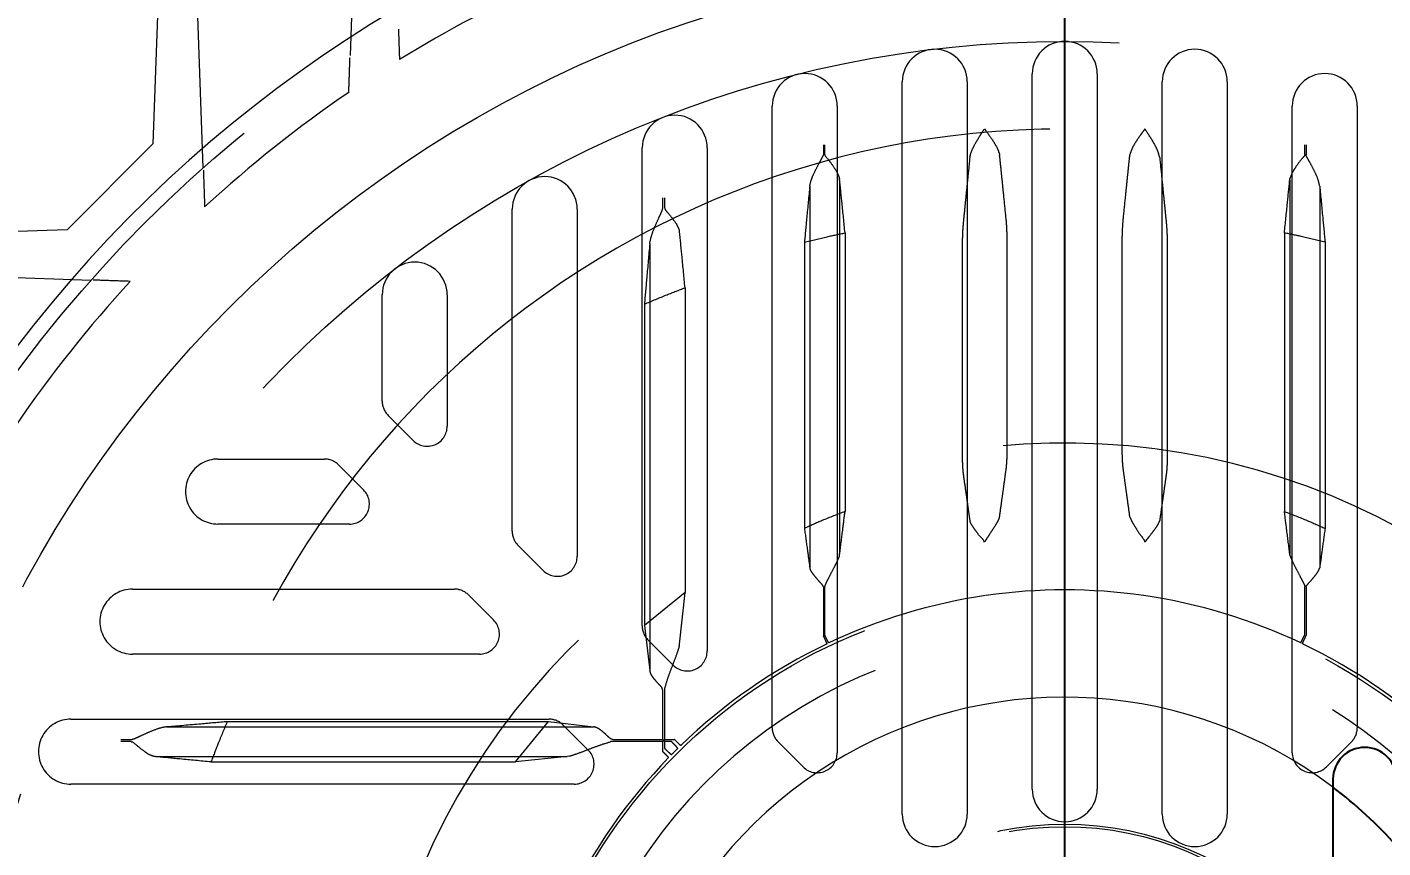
# Model space of a CAD drawing. Header units: millimetres. Extents: x 1293 to 41893, y 1011 to 26911.
# Drawn here: x 16676 to 16766.4, y 6790.5 to 6845.2 of the extents above; entities that cross this region are included whole.
import ezdxf

# ---------------------------------------------------------------- set-up
doc = ezdxf.new("R2010")
doc.units = ezdxf.units.MM
doc.header["$LTSCALE"] = 50
doc.linetypes.add('HIDDEN', pattern=[1.905, 1.27, -0.635])
doc.layers.add('CAPA_1', color=7, linetype='Continuous')
doc.styles.add('SLDTEXTSTYLE0', font='TXT', dxfattribs={"width": 0.75})
doc.dimstyles.new('SLDDIMSTYLE0', dxfattribs={"dimtxt": 100, "dimasz": 100, "dimexe": 0, "dimexo": 0.0625, "dimgap": 25, "dimtad": 2, "dimdec": 0, "dimlfac": 1.5, "dimrnd": 1e-09, "dimzin": 12, "dimdsep": 46, "dimtxsty": 'SLDTEXTSTYLE0', "dimsah": 1, "dimcen": 0.09, "dimadec": 0, "dimazin": 3, "dimtfac": 1, "dimtdec": 0, "dimtofl": 0, "dimtmove": 0, "dimatfit": 3, "dimfxl": 1, "dimfrac": 2, "dimtolj": 1, "dimtzin": 12, "dimarcsym": 0})

# ---------------------------------------------------------------- blocks, each defined once
blk = doc.blocks.new('_D_5')
at = {"layer": 'CAPA_1', "transparency": 16777216}
for p, q in [((11574.397, 7831.177), (17588.061, 7831.177)), ((17538.061, 7831.177), (17538.061, 4708.493)), ((16485.165, 4708.493), (17588.061, 4708.493))]:
    blk.add_line(p, q, dxfattribs=at)
for points in [[(17538.061, 7831.177), (17522.676, 7731.177), (17553.445, 7731.177)], [(17538.061, 4708.493), (17553.445, 4808.493), (17522.676, 4808.493)]]:
    blk.add_solid(points, dxfattribs=at)
at = {"layer": 'CAPA_1', "transparency": 16777216, "insert": (17409.154, 6122.057), "char_height": 100, "attachment_point": 1, "rotation": 90, "style": 'SLDTEXTSTYLE0'}
blk.add_mtext('4684', dxfattribs=at)
blk = doc.blocks.new('_D_14')
at = {"layer": 'CAPA_1', "transparency": 16777216}
for p, q in [((14179.915, 6343.653), (14179.915, 7568.725)), ((16745.162, 6492.001), (16745.162, 7568.725)), ((14179.915, 7518.725), (16745.162, 7518.725))]:
    blk.add_line(p, q, dxfattribs=at)
for points in [[(14179.915, 7518.725), (14279.915, 7503.341), (14279.915, 7534.11)], [(16745.162, 7518.725), (16645.162, 7534.11), (16645.162, 7503.341)]]:
    blk.add_solid(points, dxfattribs=at)
at = {"layer": 'CAPA_1', "transparency": 16777216, "insert": (15314.761, 7647.632), "char_height": 100, "attachment_point": 1, "style": 'SLDTEXTSTYLE0'}
blk.add_mtext('3848', dxfattribs=at)
blk = doc.blocks.new('_D_15')
at = {"layer": 'CAPA_1', "transparency": 16777216}
for p, q in [((6530.125, 8742.377), (6530.125, 9415.646)), ((16745.162, 6492.001), (16745.162, 9415.646)), ((6530.125, 9365.646), (16745.162, 9365.646))]:
    blk.add_line(p, q, dxfattribs=at)
for points in [[(6530.125, 9365.646), (6630.125, 9350.262), (6630.125, 9381.031)], [(16745.162, 9365.646), (16645.162, 9381.031), (16645.162, 9350.262)]]:
    blk.add_solid(points, dxfattribs=at)
at = {"layer": 'CAPA_1', "transparency": 16777216, "insert": (11452.921, 9494.553), "char_height": 100, "attachment_point": 1, "style": 'SLDTEXTSTYLE0'}
blk.add_mtext('15323', dxfattribs=at)

msp = doc.modelspace()

# ---------------------------------------------------------------- linework, layer by layer
at = {"color": 1, "linetype": 'HIDDEN', "lineweight": 18}
for p, q in [((16697.8968825, 6854.0778469), (16697.5204774, 6843.299015)), ((16684.7635492, 6848.3832659), (16684.3799613, 6837.3987457)), ((16687.7326638, 6835.8090425), (16687.2935623, 6848.3832659)), ((16700.8083589, 6843.1541669), (16700.8129163, 6843.023662)), ((16742.9952224, 6794.4014528), (16742.9952224, 6842.0681195)), ((16747.3285557, 6842.0681195), (16747.3285557, 6794.4014528)), ((16697.4343895, 6840.8337789), (16697.439307, 6840.9745966)), ((16734.3285557, 6792.7449619), (16734.3285557, 6841.5384356)), ((16738.6618891, 6841.5384356), (16738.6618891, 6792.7449619)), ((16751.6618891, 6792.7449619), (16751.6618891, 6841.5384356)), ((16755.9952224, 6841.5384356), (16755.9952224, 6792.7449619)), ((16725.6618891, 6798.4962099), (16725.6618891, 6839.9249995)), ((16729.9952224, 6839.9249995), (16729.9952224, 6796.8295432)), ((16760.3285557, 6796.8295432), (16760.3285557, 6839.9249995)), ((16764.6618891, 6839.9249995), (16764.6618891, 6798.4962099)), ((16684.3799613, 6837.3987457), (16678.6645962, 6831.6833806)), ((16729.074462, 6837.3345182), (16729.074462, 6836.6676324)), ((16729.1618888, 6836.6889569), (16729.1618888, 6837.3352126)), ((16761.1618893, 6836.6889569), (16761.1618893, 6837.3352126)), ((16761.2493162, 6837.3345182), (16761.2493162, 6836.6676324)), ((16716.9952224, 6805.2772585), (16716.9952224, 6837.148675)), ((16721.3285557, 6837.148675), (16721.3285557, 6803.6105918)), ((16728.1656527, 6834.5944515), (16728.1656944, 6834.5948846)), ((16728.1656944, 6834.5948846), (16728.1656944, 6809.1697173)), ((16730.1580838, 6835.0165156), (16730.1580838, 6810.0519836)), ((16760.1656944, 6835.0165156), (16760.1656944, 6810.0519836)), ((16762.1580838, 6834.5948846), (16762.1580838, 6809.1697173)), ((16762.1581255, 6834.5944515), (16762.1580838, 6834.5948846)), ((16718.3497594, 6833.8149099), (16718.3497594, 6833.0714247)), ((16718.4952225, 6833.1339571), (16718.4952225, 6833.8167398)), ((16687.8186414, 6833.3469672), (16687.8238616, 6833.1974804)), ((16708.3285557, 6811.5869025), (16708.3285557, 6833.0538194)), ((16712.6618891, 6833.0538194), (16712.6618891, 6809.9202359)), ((16678.6645962, 6831.6833806), (16667.680076, 6831.2997927)), ((16730.5156636, 6831.4716942), (16730.5156636, 6812.9083586)), ((16759.8081146, 6831.4716942), (16759.8081146, 6812.9083586)), ((16717.4990277, 6830.7680872), (16717.4990277, 6802.3100789)), ((16727.8081146, 6830.8599438), (16727.8081146, 6811.7825836)), ((16738.3239554, 6830.4134155), (16738.3239554, 6816.8743816)), ((16741.3292405, 6817.2218406), (16741.3292405, 6830.6822343)), ((16748.9945377, 6817.2218406), (16748.9945377, 6830.6822343)), ((16751.9998227, 6830.4134155), (16751.9998227, 6816.8743816)), ((16762.5156636, 6830.8599438), (16762.5156636, 6811.7825836)), ((16667.680076, 6828.7697796), (16680.2542994, 6828.3306781)), ((16682.8658615, 6828.2394803), (16682.7163747, 6828.2447005)), ((16719.8489969, 6827.8149802), (16719.8489969, 6807.5087899)), ((16699.6618891, 6820.2535692), (16699.6618891, 6827.3542354)), ((16703.9952224, 6827.3542354), (16703.9952224, 6818.5869025)), ((16717.1414479, 6826.7249447), (16717.1414479, 6805.3191338)), ((16701.71908, 6817.6440935), (16700.0524134, 6819.3107602)), ((16688.7091064, 6816.4014528), (16695.8097727, 6816.4014528)), ((16696.7525817, 6816.0109285), (16698.4192484, 6814.3442619)), ((16697.4764393, 6812.0681195), (16688.7091064, 6812.0681195)), ((16710.3857467, 6808.9774268), (16708.71908, 6810.6440935)), ((16683.0095225, 6807.7347861), (16704.4764393, 6807.7347861)), ((16719.8489969, 6807.5087899), (16717.1414479, 6805.3191338)), ((16719.4914171, 6804.0728495), (16719.8489969, 6807.5087899)), ((16729.074462, 6807.8800609), (16729.074462, 6804.6369125)), ((16729.1618888, 6804.6922083), (16729.1618888, 6807.9179731)), ((16761.1618893, 6804.6922083), (16761.1618893, 6807.9179731)), ((16761.2493162, 6807.8800609), (16761.2493162, 6804.6369125)), ((16705.4192484, 6807.3442619), (16707.0859151, 6805.6775952)), ((16717.1414479, 6805.3191338), (16717.4990277, 6802.3100789)), ((16719.0524134, 6802.6677828), (16717.3857467, 6804.3344494)), ((16706.143106, 6803.4014528), (16683.0095225, 6803.4014528)), ((16718.4952225, 6797.7135824), (16718.4952225, 6801.1522654)), ((16718.3497594, 6801.0234129), (16718.3497594, 6797.7135824)), ((16678.9146669, 6799.0681195), (16710.7860834, 6799.0681195)), ((16685.2952547, 6798.5643142), (16713.753263, 6798.5643142)), ((16689.3383972, 6798.921894), (16710.7442081, 6798.921894)), ((16708.554552, 6796.214345), (16710.7442081, 6798.921894)), ((16710.7442081, 6798.921894), (16713.753263, 6798.5643142)), ((16711.7288924, 6798.6775952), (16713.3955591, 6797.0109285)), ((16682.9293848, 6797.5681194), (16682.2466021, 6797.5681194)), ((16682.248432, 6797.7135824), (16682.9919172, 6797.7135824)), ((16718.3497594, 6797.5681194), (16714.9110765, 6797.5681194)), ((16715.039929, 6797.7135824), (16718.3497594, 6797.7135824)), ((16718.3497594, 6797.5681194), (16718.3497594, 6796.939814)), ((16718.4952225, 6797.7135824), (16719.1235279, 6797.7135824)), ((16718.4952225, 6797.1380551), (16718.4952225, 6797.5681194)), ((16718.9252868, 6797.5681194), (16718.4952225, 6797.5681194)), ((16727.71908, 6795.8867342), (16726.0524134, 6797.5534009)), ((16764.2713648, 6797.5534009), (16762.6046981, 6795.8867342)), ((16684.5502554, 6796.5719248), (16711.9904924, 6796.5719248)), ((16688.2483617, 6796.214345), (16708.554552, 6796.214345)), ((16711.9904924, 6796.5719248), (16708.554552, 6796.214345)), ((16712.146968, 6796.6012288), (16711.9904924, 6796.5719248)), ((16712.4527501, 6794.7347861), (16678.9146669, 6794.7347861))]:
    msp.add_line(p, q, dxfattribs=at)
at = {"color": 7, "linetype": 'Continuous', "lineweight": 25}
msp.add_line((16763.0452224, 6795.0681195), (16763.0452224, 6655.0681195), dxfattribs=at)
at = {"color": 1, "linetype": 'HIDDEN', "lineweight": 18}
for radius in [86.6666667, 78.6905989, 73.3333333, 36.576, 21.1666667, 21]:
    msp.add_circle((16745.1618891, 6770.9014528), radius, dxfattribs=at)
for centre, radius, start, end in [((16712.7726407, 6803.2907012), 63.3333333, 117.561700584, 152.438299416), ((16745.1618891, 6770.9014528), 87.6666667, 284.612553005, 246.148151583), ((16745.1618891, 6770.9014528), 84.6666667, 114.031299216, 121.587949982), ((16736.4952224, 6841.5384356), 2.1666667, 0, 180), ((16745.1618891, 6842.0681195), 2.1666667, 0, 180), ((16753.8285557, 6841.5384356), 2.1666667, 0, 180), ((16727.8285557, 6839.9249995), 2.1666667, 0, 180), ((16762.4952224, 6839.9249995), 2.1666667, 0, 180), ((16745.1618891, 6770.9014528), 84.6666667, 124.312802637, 132.626846197), ((16719.1618891, 6837.148675), 2.1666667, 360, 180), ((16745.1618891, 6778.4014528), 60, 0, 180), ((16710.4952224, 6833.0538194), 2.1666667, 360, 180), ((16701.8285557, 6827.3542354), 2.1666667, 360, 180), ((16745.1618891, 6770.9014528), 84.6666667, 137.373153803, 145.683362561), ((16700.9952224, 6820.2535692), 1.3333333, 180, 225), ((16702.6618891, 6818.5869025), 1.3333333, 225, 360), ((16745.1618891, 6770.9014528), 46.5666667, 16.923767291, 220.423345957), ((16688.7091064, 6814.2347861), 2.1666667, 90, 270.000001124), ((16695.8097727, 6815.0681195), 1.3333333, 45, 90), ((16697.4764393, 6813.4014528), 1.3333333, 270, 45), ((16709.6618891, 6811.5869025), 1.3333333, 180, 225), ((16711.3285557, 6809.9202359), 1.3333333, 225, 360), ((16683.0095225, 6805.5681195), 2.1666667, 90, 270.000001124), ((16704.4764393, 6806.4014528), 1.3333333, 45, 90), ((16745.1618891, 6770.9014528), 36.7787701, 81.802546788, 98.197453212), ((16745.1618891, 6770.9014528), 36.7787701, 98.255939441, 115.325180336), ((16745.1618891, 6770.9014528), 36.7787701, 64.674819664, 81.744060559), ((16706.143106, 6804.7347861), 1.3333333, 270, 45), ((16745.1618891, 6770.9014528), 33.8666667, 310.772044841, 180.762723665), ((16718.3285557, 6805.2772585), 1.3333333, 180, 225), ((16745.1618891, 6770.9014528), 36.7787701, 115.516600313, 134.114752448), ((16745.1618891, 6770.9014528), 36.7787701, 45.885247552, 64.483399687), ((16719.9952224, 6803.6105918), 1.3333333, 225, 0), ((16745.1618891, 6770.9014528), 29.6333333, 52.879949427, 252.758466507), ((16678.9146669, 6796.9014528), 2.1666667, 90, 270.000001124), ((16710.7860834, 6797.7347861), 1.3333333, 45, 90), ((16726.9952224, 6798.4962099), 1.3333333, 180, 225), ((16763.3285557, 6798.4962099), 1.3333333, 315, 360), ((16712.4527501, 6796.0681195), 1.3333333, 270, 45), ((16745.1618891, 6770.9014528), 36.7787701, 134.526533766, 135.473466234), ((16728.6618891, 6796.8295432), 1.3333333, 225, 0), ((16761.6618891, 6796.8295432), 1.3333333, 180, 315), ((16745.1618891, 6770.9014528), 36.7787701, 135.885247552, 154.483399687), ((16745.1618891, 6794.4014528), 2.1666667, 180, 360), ((16736.4952224, 6792.7449619), 2.1666667, 180, 0), ((16753.8285557, 6792.7449619), 2.1666667, 180, 0)]:
    msp.add_arc(centre, radius, start, end, dxfattribs=at)
at = {"color": 7, "linetype": 'Continuous', "lineweight": 25}
for centre, radius, start, end in [((16765.1618891, 6795.0681195), 2.1166667, 0, 180), ((16745.1618891, 6770.9014528), 29.6333333, 41.725313592, 52.879949427)]:
    msp.add_arc(centre, radius, start, end, dxfattribs=at)
at = {"color": 1, "linetype": 'HIDDEN', "lineweight": 18}
for points, knots in [([(16700.7420631, 6845.0526294), (16700.7537387, 6844.7182849), (16700.7757892, 6844.0868418), (16700.7979378, 6843.4525879), (16700.8083589, 6843.1541669)], [0, 0, 0, 0, 0.5294928084, 1, 1, 1, 1]), ([(16697.439307, 6840.9745966), (16697.4536011, 6841.3839276), (16697.4791264, 6842.114876), (16697.5044665, 6842.8405207), (16697.5156161, 6843.1598045)], [0, 0, 0, 0, 0.559999962, 1, 1, 1, 1]), ([(16738.8349054, 6836.5188241), (16738.8717379, 6836.6627155), (16738.945371, 6836.9503738), (16739.2036463, 6837.4352892), (16739.4451197, 6837.8365547), (16739.6177585, 6838.1024955), (16739.6930265, 6838.2166878), (16739.7190889, 6838.2560536), (16739.7401031, 6838.2878413), (16739.7629247, 6838.3219251), (16739.7843261, 6838.3570461), (16739.7965529, 6838.3773613), (16739.7983447, 6838.388365), (16739.7992549, 6838.393955)], [0, 0, 0, 0, 0.2491391029, 0.498062592, 0.7486092843, 0.8742724029, 0.9177998126, 0.9305008614, 0.9371562218, 0.9686015944, 0.9851177147, 0.9924395812, 1, 1, 1, 1]), ([(16739.8285557, 6838.3962767), (16739.8294183, 6838.3921133), (16739.8384009, 6838.3487575), (16739.8782464, 6838.3130208), (16740.0842253, 6838.0308124), (16740.3768649, 6837.6266556), (16740.7012669, 6837.0779094), (16740.7793788, 6836.8126826), (16740.8184828, 6836.6799064)], [0, 0, 0, 0, 0.0060463028, 0.0629626915, 0.0694281683, 0.5004496842, 0.7499182758, 1, 1, 1, 1]), ([(16750.4952224, 6838.3962767), (16750.4944928, 6838.3921769), (16750.4926929, 6838.3820636), (16750.4813562, 6838.3626512), (16750.4583682, 6838.32975), (16750.4352053, 6838.2984603), (16750.4138221, 6838.2696321), (16750.3871665, 6838.233713), (16750.310255, 6838.1297266), (16750.1335542, 6837.8873889), (16749.8854507, 6837.5207255), (16749.6221604, 6837.0778069), (16749.5442823, 6836.8126484), (16749.5052954, 6836.6799064)], [0, 0, 0, 0, 0.0058989916, 0.0145514555, 0.0314446956, 0.062936122, 0.069380852, 0.0820262163, 0.1259090653, 0.2511358662, 0.501365169, 0.75037658, 1, 1, 1, 1]), ([(16751.4888728, 6836.5188241), (16751.4519255, 6836.6627513), (16751.3780629, 6836.950481), (16751.0596858, 6837.5515877), (16750.7754796, 6837.9935482), (16750.574217, 6838.3028225), (16750.5350972, 6838.342544), (16750.5256673, 6838.3883925), (16750.5245232, 6838.393955)], [0, 0, 0, 0, 0.24951662096, 0.4988173014, 0.93042093577, 0.93709412297, 0.99236802611, 1, 1, 1, 1]), ([(16728.1656944, 6834.5948846), (16728.2004966, 6834.7535781), (16728.2700693, 6835.0708206), (16728.520355, 6835.6057036), (16728.7516981, 6836.0467888), (16728.9237049, 6836.3533393), (16729.0096777, 6836.5062318), (16729.0505273, 6836.5856628), (16729.0702846, 6836.6322093), (16729.0732118, 6836.6570329), (16729.0744617, 6836.6676324)], [0, 0, 0, 0, 0.2499084066, 0.4995891747, 0.7496357904, 0.8743985477, 0.9370536733, 0.9685261046, 0.9865608662, 1, 1, 1, 1]), ([(16729.1618891, 6836.6889569), (16729.1632492, 6836.6794492), (16729.1752178, 6836.5957825), (16729.4338453, 6836.3419951), (16729.7086579, 6835.9346471), (16730.0253443, 6835.4620179), (16730.1062433, 6835.214324), (16730.1467326, 6835.0903554)], [0, 0, 0, 0, 0.0142814236, 0.1256749336, 0.5002414112, 0.7498753121, 1, 1, 1, 1]), ([(16738.832361, 6836.4968316), (16738.7830183, 6836.0078434), (16738.7017479, 6835.2024512), (16738.5888681, 6834.0800998), (16738.493491, 6833.1301707), (16738.4300477, 6832.4966209), (16738.398326, 6832.179846)], [0, 0, 0, 0, 0.3399999991, 0.5599999995, 0.7799999998, 1, 1, 1, 1]), ([(16738.8349054, 6836.5188241), (16738.834387, 6836.5147193), (16738.8334614, 6836.5073893), (16738.8326973, 6836.5000576), (16738.832361, 6836.4968316)], [0, 0, 0, 0, 0.5600000019, 1, 1, 1, 1]), ([(16740.8247504, 6836.6336085), (16740.8237823, 6836.6422713), (16740.8220536, 6836.6577406), (16740.8195738, 6836.6731335), (16740.8184828, 6836.6799064)], [0, 0, 0, 0, 0.5600002233, 1, 1, 1, 1]), ([(16741.2550723, 6832.4280653), (16741.2064294, 6832.9047132), (16741.1263116, 6833.6897804), (16741.0144492, 6834.7832247), (16740.9196845, 6835.7084295), (16740.8563951, 6836.3252155), (16740.8247504, 6836.6336085)], [0, 0, 0, 0, 0.3399999998, 0.5599999999, 0.7799999999, 1, 1, 1, 1]), ([(16749.0687058, 6832.4280653), (16749.1173488, 6832.9047132), (16749.1974666, 6833.6897804), (16749.3093289, 6834.7832247), (16749.4040936, 6835.7084295), (16749.467383, 6836.3252155), (16749.4990277, 6836.6336085)], [0, 0, 0, 0, 0.3399999998, 0.5599999999, 0.7799999999, 1, 1, 1, 1]), ([(16749.4990277, 6836.6336085), (16749.4999958, 6836.6422713), (16749.5017246, 6836.6577406), (16749.5042043, 6836.6731335), (16749.5052954, 6836.6799064)], [0, 0, 0, 0, 0.56000022327, 1, 1, 1, 1]), ([(16751.4888728, 6836.5188241), (16751.4893911, 6836.5147193), (16751.4903167, 6836.5073893), (16751.4910809, 6836.5000576), (16751.4914171, 6836.4968316)], [0, 0, 0, 0, 0.5600000019, 1, 1, 1, 1]), ([(16751.4914171, 6836.4968316), (16751.5407599, 6836.0078434), (16751.6220303, 6835.2024512), (16751.7349101, 6834.0800998), (16751.8302871, 6833.1301707), (16751.8937305, 6832.4966209), (16751.9254522, 6832.179846)], [0, 0, 0, 0, 0.3399999991, 0.5599999995, 0.7799999998, 1, 1, 1, 1]), ([(16761.1618891, 6836.6889569), (16761.1605206, 6836.6794321), (16761.1485005, 6836.5957686), (16760.8899905, 6836.3419786), (16760.6151036, 6835.9346474), (16760.2984373, 6835.4620179), (16760.217536, 6835.214324), (16760.1770456, 6835.0903554)], [0, 0, 0, 0, 0.0143076141, 0.1256736504, 0.5002406777, 0.749874945, 1, 1, 1, 1]), ([(16762.1580838, 6834.5948846), (16762.1232816, 6834.7535781), (16762.053709, 6835.0708206), (16761.8034225, 6835.6057036), (16761.5720821, 6836.0467888), (16761.4000705, 6836.3533393), (16761.3141044, 6836.5062319), (16761.2732535, 6836.5856465), (16761.2535111, 6836.6321918), (16761.250573, 6836.6570153), (16761.2493164, 6836.6676324)], [0, 0, 0, 0, 0.2499085871, 0.4995895355, 0.7496363318, 0.8743991793, 0.9370543501, 0.9685268041, 0.9865387264, 1, 1, 1, 1]), ([(16687.7378034, 6835.6618658), (16687.7528222, 6835.2317838), (16687.7796414, 6834.4637802), (16687.8067247, 6833.6882157), (16687.8186414, 6833.3469672)], [0, 0, 0, 0, 0.55999992267, 1, 1, 1, 1]), ([(16728.1656527, 6834.5944515), (16728.0986894, 6833.8982618), (16727.979112, 6832.6550656), (16727.8603638, 6831.4084533), (16727.8081146, 6830.8599438)], [0, 0, 0, 0, 0.5599999442, 1, 1, 1, 1]), ([(16730.1580838, 6835.0165156), (16730.1564814, 6835.0303844), (16730.153617, 6835.0551771), (16730.1488381, 6835.0795962), (16730.1467326, 6835.0903554)], [0, 0, 0, 0, 0.5593928306, 1, 1, 1, 1]), ([(16730.5156636, 6831.4716942), (16730.449059, 6832.1335364), (16730.3301222, 6833.3153975), (16730.2106511, 6834.4967295), (16730.1580838, 6835.0165156)], [0, 0, 0, 0, 0.5599999994, 1, 1, 1, 1]), ([(16759.8081146, 6831.4716942), (16759.8747192, 6832.1335364), (16759.993656, 6833.3153975), (16760.1131271, 6834.4967295), (16760.1656944, 6835.0165156)], [0, 0, 0, 0, 0.5599999994, 1, 1, 1, 1]), ([(16760.1656944, 6835.0165156), (16760.1672991, 6835.0303994), (16760.1701645, 6835.0551919), (16760.174943, 6835.079611), (16760.1770456, 6835.0903554)], [0, 0, 0, 0, 0.5600019921, 1, 1, 1, 1]), ([(16762.1581255, 6834.5944515), (16762.2250888, 6833.8982618), (16762.3446661, 6832.6550656), (16762.4634143, 6831.4084533), (16762.5156636, 6830.8599438)], [0, 0, 0, 0, 0.5599999441, 1, 1, 1, 1]), ([(16717.4990277, 6830.7680872), (16717.5337684, 6830.9460906), (16717.6031698, 6831.301687), (16717.8410644, 6831.8923331), (16718.0458011, 6832.3489319), (16718.1776255, 6832.6307663), (16718.2233718, 6832.7281402), (16718.260178, 6832.807615), (16718.3139817, 6832.914968), (16718.3378559, 6833.0193702), (16718.3497595, 6833.0714247)], [0, 0, 0, 0, 0.2498295045, 0.4990829818, 0.7494538051, 0.8354564523, 0.860937621, 0.8747173418, 0.9375346595, 1, 1, 1, 1]), ([(16718.4952224, 6833.1339571), (16718.497838, 6833.11549), (16718.5093946, 6833.0338978), (16718.7356543, 6832.7764909), (16719.0328014, 6832.4126093), (16719.3477891, 6831.9675662), (16719.4325542, 6831.7309327), (16719.4749233, 6831.6126538)], [0, 0, 0, 0, 0.02848692242, 0.12586250864, 0.49970243225, 0.74993105869, 1, 1, 1, 1]), ([(16738.398326, 6832.179846), (16738.3874856, 6832.0583152), (16738.3657731, 6831.8148983), (16738.3417444, 6831.3578577), (16738.3268087, 6830.8802456), (16738.3248534, 6830.56034), (16738.3239554, 6830.4134155)], [0, 0, 0, 0, 0.2494820169, 0.4996934499, 0.7702218298, 1, 1, 1, 1]), ([(16741.3292405, 6830.6822343), (16741.3282369, 6830.8430129), (16741.3262584, 6831.1599756), (16741.3108591, 6831.6297902), (16741.2876631, 6832.0682393), (16741.265972, 6832.3077254), (16741.2550723, 6832.4280653)], [0, 0, 0, 0, 0.2534779653, 0.4997126012, 0.7486094948, 1, 1, 1, 1]), ([(16748.9945377, 6830.6822343), (16748.9955414, 6830.8430071), (16748.9975202, 6831.1599697), (16749.0129186, 6831.6297796), (16749.0361141, 6832.0682344), (16749.0578056, 6832.307721), (16749.0687058, 6832.4280653)], [0, 0, 0, 0, 0.2534690152, 0.4997125991, 0.7486008339, 1, 1, 1, 1]), ([(16751.9254522, 6832.179846), (16751.9362926, 6832.0583152), (16751.958005, 6831.8148983), (16751.9820335, 6831.3578607), (16751.9969697, 6830.880249), (16751.9989248, 6830.5603433), (16751.9998227, 6830.4134155)], [0, 0, 0, 0, 0.2494820137, 0.4996934434, 0.7702168116, 1, 1, 1, 1]), ([(16719.4914171, 6831.5130865), (16719.4892415, 6831.5319336), (16719.4853561, 6831.5655917), (16719.4781113, 6831.5982727), (16719.4749233, 6831.6126538)], [0, 0, 0, 0, 0.5599555335, 1, 1, 1, 1]), ([(16719.8489969, 6827.8149802), (16719.7824573, 6828.5060439), (16719.6636366, 6829.7400863), (16719.5440397, 6830.9713364), (16719.4914171, 6831.5130865)], [0, 0, 0, 0, 0.55999996293, 1, 1, 1, 1]), ([(16727.8081146, 6830.8599438), (16728.3119033, 6830.9811362), (16729.2115349, 6831.1975532), (16730.1171763, 6831.3879281), (16730.5156636, 6831.4716942)], [0, 0, 0, 0, 0.5599943946, 1, 1, 1, 1]), ([(16762.5156636, 6830.8599438), (16762.0118749, 6830.9811362), (16761.1122433, 6831.1975532), (16760.2066019, 6831.3879281), (16759.8081146, 6831.4716942)], [0, 0, 0, 0, 0.5599943946, 1, 1, 1, 1]), ([(16717.4962831, 6830.7369305), (16717.4296801, 6829.9901347), (16717.310746, 6828.65657), (16717.1931779, 6827.3151638), (16717.1414479, 6826.7249447)], [0, 0, 0, 0, 0.5599997007, 1, 1, 1, 1]), ([(16717.4962831, 6830.7369305), (16717.4967981, 6830.742713), (16717.497718, 6830.7530407), (16717.4986275, 6830.763489), (16717.4990277, 6830.7680872)], [0, 0, 0, 0, 0.5599126715, 1, 1, 1, 1]), ([(16682.7163747, 6828.2447005), (16682.282236, 6828.2598609), (16681.5069882, 6828.2869332), (16680.7392715, 6828.3137425), (16680.4014761, 6828.3255385)], [0, 0, 0, 0, 0.5599999233, 1, 1, 1, 1]), ([(16717.1414479, 6826.7249447), (16717.6437493, 6826.9359947), (16718.5407265, 6827.312874), (16719.4492435, 6827.6615573), (16719.8489969, 6827.8149802)], [0, 0, 0, 0, 0.5599934896, 1, 1, 1, 1]), ([(16738.3239554, 6816.8743816), (16738.3249592, 6816.7168224), (16738.3268839, 6816.4147304), (16738.3412443, 6816.0026709), (16738.3628689, 6815.6482168), (16738.3833092, 6815.4781347), (16738.3933715, 6815.3944072)], [0, 0, 0, 0, 0.26060160682, 0.49965761372, 0.75369305532, 1, 1, 1, 1]), ([(16741.2600133, 6815.7368316), (16741.2701507, 6815.8230023), (16741.2904567, 6815.9956103), (16741.3125782, 6816.3626295), (16741.3266112, 6816.7762092), (16741.3283981, 6817.0790716), (16741.3292405, 6817.2218406)], [0, 0, 0, 0, 0.2494275563, 0.499626917, 0.7641246967, 1, 1, 1, 1]), ([(16749.0637648, 6815.7368316), (16749.0536275, 6815.8230023), (16749.0333214, 6815.9956103), (16749.0112002, 6816.3626266), (16748.9971667, 6816.7762054), (16748.99538, 6817.0790678), (16748.9945377, 6817.2218406)], [0, 0, 0, 0, 0.2494275537, 0.4996269117, 0.7641184481, 1, 1, 1, 1]), ([(16751.9998227, 6816.8743816), (16751.9988187, 6816.7168285), (16751.9968937, 6816.4147365), (16751.9825342, 6816.0026802), (16751.9609105, 6815.6482203), (16751.9404696, 6815.4781377), (16751.9304066, 6815.3944072)], [0, 0, 0, 0, 0.2605914883, 0.4996576063, 0.7536849186, 1, 1, 1, 1]), ([(16740.8247504, 6812.583274), (16740.8742073, 6812.9411158), (16740.9556658, 6813.5305023), (16741.0688607, 6814.3504762), (16741.1645263, 6815.0439258), (16741.2281843, 6815.505863), (16741.2600133, 6815.7368316)], [0, 0, 0, 0, 0.3399999968, 0.5599999975, 0.7799999986, 1, 1, 1, 1]), ([(16749.4990277, 6812.583274), (16749.4495708, 6812.9411158), (16749.3681124, 6813.5305023), (16749.2549174, 6814.3504762), (16749.1592518, 6815.0439258), (16749.0955938, 6815.505863), (16749.0637648, 6815.7368316)], [0, 0, 0, 0, 0.3399999968, 0.5599999975, 0.7799999986, 1, 1, 1, 1]), ([(16738.3933715, 6815.3944072), (16738.442973, 6815.0447352), (16738.5246696, 6814.4688047), (16738.6387816, 6813.6666622), (16738.7354708, 6812.9879454), (16738.8000643, 6812.535487), (16738.832361, 6812.3092578)], [0, 0, 0, 0, 0.3399999998, 0.5599999998, 0.7799999999, 1, 1, 1, 1]), ([(16751.9304066, 6815.3944072), (16751.8808051, 6815.0447352), (16751.7991085, 6814.4688047), (16751.6849966, 6813.6666622), (16751.5883074, 6812.9879454), (16751.5237139, 6812.535487), (16751.4914171, 6812.3092578)], [0, 0, 0, 0, 0.3399999998, 0.5599999998, 0.7799999999, 1, 1, 1, 1]), ([(16730.5156636, 6812.9083586), (16730.0049325, 6812.7108438), (16729.0928835, 6812.3581277), (16728.200694, 6811.9584493), (16727.8081146, 6811.7825836)], [0, 0, 0, 0, 0.5599820195, 1, 1, 1, 1]), ([(16730.1580838, 6810.0519836), (16730.2248761, 6810.5872339), (16730.344148, 6811.5430385), (16730.463256, 6812.4911773), (16730.5156636, 6812.9083586)], [0, 0, 0, 0, 0.5599998237, 1, 1, 1, 1]), ([(16759.8081146, 6812.9083586), (16760.3188456, 6812.7108438), (16761.2308946, 6812.3581277), (16762.1230841, 6811.9584493), (16762.5156636, 6811.7825836)], [0, 0, 0, 0, 0.5599820195, 1, 1, 1, 1]), ([(16760.1656944, 6810.0519836), (16760.0989021, 6810.5872339), (16759.9796301, 6811.5430385), (16759.8605221, 6812.4911773), (16759.8081146, 6812.9083586)], [0, 0, 0, 0, 0.5599998237, 1, 1, 1, 1]), ([(16738.832361, 6812.3092578), (16738.8338619, 6812.2999945), (16738.8365421, 6812.283453), (16738.8409139, 6812.2671969), (16738.8428375, 6812.2600443)], [0, 0, 0, 0, 0.5600014374, 1, 1, 1, 1]), ([(16739.7992549, 6810.8697518), (16739.7983193, 6810.8740336), (16739.7623265, 6811.0387508), (16739.4681987, 6811.2634498), (16739.2182883, 6811.6477521), (16738.9577796, 6811.988853), (16738.8811389, 6812.1696771), (16738.8428375, 6812.2600443)], [0, 0, 0, 0, 0.00651123712, 0.25048376716, 0.50066469624, 0.7504561835, 1, 1, 1, 1]), ([(16740.8089164, 6812.5129312), (16740.7628029, 6812.4065993), (16740.6706799, 6812.1941751), (16740.4078402, 6811.7814147), (16740.1694956, 6811.415955), (16739.994688, 6811.1494766), (16739.9067901, 6811.0136008), (16739.8621577, 6810.9438521), (16739.8406673, 6810.9074568), (16739.8307376, 6810.8871795), (16739.8291778, 6810.8775233), (16739.8285557, 6810.8736723)], [0, 0, 0, 0, 0.2493866776, 0.4982114919, 0.7487300208, 0.8743497852, 0.9372012884, 0.9696767738, 0.9867739856, 0.9947252519, 1, 1, 1, 1]), ([(16740.8089164, 6812.5129312), (16740.8126948, 6812.5260799), (16740.819442, 6812.5495597), (16740.8231284, 6812.5729724), (16740.8247504, 6812.583274)], [0, 0, 0, 0, 0.5600000855, 1, 1, 1, 1]), ([(16749.5148618, 6812.5129312), (16749.5110833, 6812.5260799), (16749.5043361, 6812.5495597), (16749.5006497, 6812.5729724), (16749.4990277, 6812.583274)], [0, 0, 0, 0, 0.5600000855, 1, 1, 1, 1]), ([(16749.5148618, 6812.5129312), (16749.5604026, 6812.406381), (16749.6513816, 6812.1935209), (16749.922806, 6811.7840322), (16750.1741099, 6811.3363276), (16750.4572895, 6811.0591804), (16750.4943485, 6810.8779461), (16750.4952224, 6810.8736723)], [0, 0, 0, 0, 0.2494669045, 0.4983717649, 0.7489708847, 0.994080228, 1, 1, 1, 1]), ([(16750.5245232, 6810.8697518), (16750.5252639, 6810.8740997), (16750.527049, 6810.8845775), (16750.5382946, 6810.9028731), (16750.5601616, 6810.9335706), (16750.6052071, 6810.9922089), (16750.695141, 6811.1076131), (16750.8735317, 6811.3344341), (16751.1128991, 6811.6445094), (16751.3641496, 6811.9896623), (16751.4420231, 6812.1699467), (16751.4809406, 6812.2600443)], [0, 0, 0, 0, 0.0065097346, 0.0156879023, 0.03140732, 0.0628500774, 0.1257094731, 0.2508170897, 0.5008867591, 0.7505671599, 1, 1, 1, 1]), ([(16751.4914171, 6812.3092578), (16751.4899162, 6812.2999945), (16751.487236, 6812.283453), (16751.4828642, 6812.2671969), (16751.4809406, 6812.2600443)], [0, 0, 0, 0, 0.5600014374, 1, 1, 1, 1]), ([(16727.8081146, 6811.7825836), (16727.8747466, 6811.2954379), (16727.9937325, 6810.4255349), (16728.1131505, 6809.5534393), (16728.1656944, 6809.1697173)], [0, 0, 0, 0, 0.5599999848, 1, 1, 1, 1]), ([(16762.5156636, 6811.7825836), (16762.4490315, 6811.2954379), (16762.3300457, 6810.4255348), (16762.2106277, 6809.5534393), (16762.1580838, 6809.1697173)], [0, 0, 0, 0, 0.560000008, 1, 1, 1, 1]), ([(16730.1354287, 6809.9484628), (16730.0812238, 6809.8121623), (16729.9726981, 6809.5392696), (16729.7025488, 6809.0232952), (16729.4704846, 6808.5765583), (16729.3032552, 6808.2548728), (16729.2232758, 6808.0893843), (16729.1768585, 6807.9943466), (16729.1666739, 6807.9423852), (16729.1618891, 6807.9179731)], [0, 0, 0, 0, 0.2499558341, 0.500446456, 0.7497327426, 0.8744209532, 0.9370300447, 0.9704158888, 1, 1, 1, 1]), ([(16730.1354287, 6809.9484628), (16730.1409923, 6809.9680675), (16730.150928, 6810.0030783), (16730.1558972, 6810.0370394), (16730.1580838, 6810.0519836)], [0, 0, 0, 0, 0.5599604989, 1, 1, 1, 1]), ([(16760.1883494, 6809.9484628), (16760.1827858, 6809.9680675), (16760.1728501, 6810.0030783), (16760.167881, 6810.0370394), (16760.1656944, 6810.0519836)], [0, 0, 0, 0, 0.5599604989, 1, 1, 1, 1]), ([(16760.1883494, 6809.9484628), (16760.2425614, 6809.8121465), (16760.3511186, 6809.5391786), (16760.6212971, 6809.0231763), (16760.8549714, 6808.5733006), (16761.0231234, 6808.2499097), (16761.1030122, 6808.0843433), (16761.1473618, 6807.9924551), (16761.1571233, 6807.9424074), (16761.1618891, 6807.9179731)], [0, 0, 0, 0, 0.2499813046, 0.5005774075, 0.7497506856, 0.8788084258, 0.9393640727, 0.9703963236, 1, 1, 1, 1]), ([(16728.1656944, 6809.1697173), (16728.1666757, 6809.163172), (16728.1684281, 6809.1514841), (16728.170977, 6809.1400948), (16728.1720985, 6809.1350835)], [0, 0, 0, 0, 0.5600011309, 1, 1, 1, 1]), ([(16729.0744617, 6807.8800609), (16729.073453, 6807.889442), (16729.0691622, 6807.929346), (16728.9672869, 6808.0591982), (16728.768583, 6808.278743), (16728.505974, 6808.5821424), (16728.2700706, 6808.8844604), (16728.2047633, 6809.0515235), (16728.1720985, 6809.1350835)], [0, 0, 0, 0, 0.0147727342, 0.0628383577, 0.2509402227, 0.5009360755, 0.7503827867, 1, 1, 1, 1]), ([(16761.2493164, 6807.8800609), (16761.2503333, 6807.8894624), (16761.2546489, 6807.929361), (16761.3564766, 6808.0592206), (16761.5552105, 6808.2787395), (16761.8177996, 6808.5821435), (16762.0537086, 6808.8844602), (16762.1190152, 6809.0515234), (16762.1516797, 6809.1350835)], [0, 0, 0, 0, 0.0148066079, 0.0628370798, 0.2509392013, 0.500935395, 0.7503824463, 1, 1, 1, 1]), ([(16762.1580838, 6809.1697173), (16762.1571024, 6809.163172), (16762.1553501, 6809.1514841), (16762.1528012, 6809.1400948), (16762.1516797, 6809.1350835)], [0, 0, 0, 0, 0.5600011309, 1, 1, 1, 1]), ([(16719.4621131, 6803.9163739), (16719.3984138, 6803.7192421), (16719.2708263, 6803.3243935), (16719.0002765, 6802.6192445), (16718.7177561, 6801.9053996), (16718.5693594, 6801.4031717), (16718.4952224, 6801.1522654)], [0, 0, 0, 0, 0.24926119242, 0.49926203772, 0.74983809685, 1, 1, 1, 1]), ([(16719.4621131, 6803.9163739), (16719.4688915, 6803.9440611), (16719.4820007, 6803.9976064), (16719.4883506, 6804.0483462), (16719.4914171, 6804.0728495)], [0, 0, 0, 0, 0.5170782526, 1, 1, 1, 1]), ([(16729.074462, 6804.6369125), (16729.0745616, 6804.6346496), (16729.0747399, 6804.6306035), (16729.0762176, 6804.6268517), (16729.0768689, 6804.6251982)], [0, 0, 0, 0, 0.5592790097, 1, 1, 1, 1]), ([(16729.3186032, 6804.0928406), (16729.3156506, 6804.1010144), (16729.3103524, 6804.1156813), (16729.2842235, 6804.1758352), (16729.2406694, 6804.2733029), (16729.1700336, 6804.4270344), (16729.1068174, 6804.5614969), (16729.0768689, 6804.6251982)], [0, 0, 0, 0, 0.18123471507, 0.32520731431, 0.50071704426, 0.76346549695, 1, 1, 1, 1]), ([(16729.1618888, 6804.6922083), (16729.1619912, 6804.6897901), (16729.1621743, 6804.685466), (16729.163777, 6804.6814596), (16729.1644835, 6804.6796938)], [0, 0, 0, 0, 0.5592406895, 1, 1, 1, 1]), ([(16729.4295808, 6804.1455863), (16729.4250696, 6804.1531121), (16729.4169625, 6804.1666369), (16729.3862894, 6804.2259613), (16729.3371814, 6804.323424), (16729.2608709, 6804.4788932), (16729.1954965, 6804.6150855), (16729.1644835, 6804.6796938)], [0, 0, 0, 0, 0.1801245651, 0.3237023537, 0.5005579435, 0.7630696736, 1, 1, 1, 1]), ([(16760.8941973, 6804.1455863), (16760.898708, 6804.1531112), (16760.9068144, 6804.1666346), (16760.9374859, 6804.2259557), (16760.9865934, 6804.3234174), (16761.0629057, 6804.4788898), (16761.1282801, 6804.6150822), (16761.1592947, 6804.6796938)], [0, 0, 0, 0, 0.1801093202, 0.3236820103, 0.5005579199, 0.7630574494, 1, 1, 1, 1]), ([(16761.0051749, 6804.0928406), (16761.008128, 6804.1010153), (16761.0134267, 6804.1156837), (16761.0395572, 6804.1758408), (16761.0831117, 6804.2733095), (16761.1537462, 6804.4270377), (16761.2169623, 6804.5615002), (16761.2469093, 6804.6251982)], [0, 0, 0, 0, 0.1812499133, 0.3252275958, 0.5007170658, 0.7634777714, 1, 1, 1, 1]), ([(16761.1592947, 6804.6796938), (16761.1601521, 6804.6819506), (16761.1616871, 6804.6859905), (16761.1618274, 6804.6903043), (16761.1618893, 6804.6922083)], [0, 0, 0, 0, 0.558622691, 1, 1, 1, 1]), ([(16761.2469093, 6804.6251982), (16761.247701, 6804.6273112), (16761.249118, 6804.6310933), (16761.2492555, 6804.6351307), (16761.2493162, 6804.6369125)], [0, 0, 0, 0, 0.558680168, 1, 1, 1, 1]), ([(16717.4990277, 6802.3100789), (16717.4994451, 6802.3066763), (16717.5001903, 6802.3006002), (16717.5010964, 6802.294624), (16717.501495, 6802.2919944)], [0, 0, 0, 0, 0.5600002326, 1, 1, 1, 1]), ([(16718.3497595, 6801.0234129), (16718.3482534, 6801.0428027), (16718.3451622, 6801.0825987), (16718.2768694, 6801.2266181), (16718.0623305, 6801.428302), (16717.8081389, 6801.7240248), (16717.5817115, 6802.0208292), (16717.5282336, 6802.2016068), (16717.501495, 6802.2919944)], [0, 0, 0, 0, 0.0306483161, 0.0629033459, 0.2509869962, 0.5005956379, 0.7503008052, 1, 1, 1, 1]), ([(16685.2952547, 6798.5643142), (16685.1172577, 6798.52954), (16684.7616741, 6798.4600718), (16684.170932, 6798.2226781), (16683.684041, 6798.0026299), (16683.3420573, 6797.8450056), (16683.1483246, 6797.7495858), (16683.0439553, 6797.7255611), (16682.9919172, 6797.7135824)], [0, 0, 0, 0, 0.249833845, 0.4990916528, 0.749466826, 0.8747151723, 0.9375335815, 1, 1, 1, 1]), ([(16685.3264114, 6798.5670588), (16685.3206288, 6798.5665437), (16685.3103012, 6798.5656239), (16685.2998529, 6798.5647144), (16685.2952547, 6798.5643142)], [0, 0, 0, 0, 0.5599126714, 1, 1, 1, 1]), ([(16685.3264114, 6798.5670588), (16686.0732072, 6798.6336618), (16687.4067719, 6798.7525959), (16688.7481781, 6798.870164), (16689.3383972, 6798.921894)], [0, 0, 0, 0, 0.5599997007, 1, 1, 1, 1]), ([(16689.3383972, 6798.921894), (16689.1273472, 6798.4195926), (16688.7504679, 6797.5226154), (16688.4017846, 6796.6140984), (16688.2483617, 6796.214345)], [0, 0, 0, 0, 0.5599934896, 1, 1, 1, 1]), ([(16713.753263, 6798.5643142), (16713.7566651, 6798.5638969), (16713.7627412, 6798.5631517), (16713.7687174, 6798.5622456), (16713.7713475, 6798.5618468)], [0, 0, 0, 0, 0.5599123686, 1, 1, 1, 1]), ([(16715.039929, 6797.7135824), (16715.0205056, 6797.7150974), (16714.9807146, 6797.7182009), (16714.8366862, 6797.7864868), (16714.6350538, 6798.0010178), (16714.3373988, 6798.25682), (16714.040981, 6798.4828003), (16713.8601686, 6798.5358078), (16713.7713475, 6798.5618468)], [0, 0, 0, 0, 0.0307046657, 0.0629018359, 0.2509859422, 0.5005951896, 0.7546755102, 1, 1, 1, 1]), ([(16682.9293848, 6797.5681194), (16682.9478869, 6797.5654921), (16683.029486, 6797.5539051), (16683.286855, 6797.3276942), (16683.6507383, 6797.0305333), (16684.0957746, 6796.7155542), (16684.3324087, 6796.6307882), (16684.4506881, 6796.5884186)], [0, 0, 0, 0, 0.02853836465, 0.12586137781, 0.49970178505, 0.7499307352, 1, 1, 1, 1]), ([(16712.146968, 6796.6012288), (16712.3440998, 6796.6649281), (16712.7389484, 6796.7925156), (16713.4440973, 6797.0630654), (16714.1579422, 6797.3455858), (16714.6601702, 6797.4939825), (16714.9110765, 6797.5681194)], [0, 0, 0, 0, 0.2492611933, 0.4992620394, 0.7498380994, 1, 1, 1, 1]), ([(16718.3497594, 6797.7135824), (16718.3632754, 6797.7000665), (16718.387397, 6797.6759448), (16718.4116384, 6797.6517035), (16718.4222968, 6797.6410451)], [0, 0, 0, 0, 0.5603237382, 1, 1, 1, 1]), ([(16718.4222968, 6797.6410451), (16718.40874, 6797.6274678), (16718.3845021, 6797.6031932), (16718.3603866, 6797.5788479), (16718.3497594, 6797.5681194)], [0, 0, 0, 0, 0.5593233843, 1, 1, 1, 1]), ([(16718.4222968, 6797.6410451), (16718.4358741, 6797.6546019), (16718.4601487, 6797.6788398), (16718.484494, 6797.7029553), (16718.4952225, 6797.7135824)], [0, 0, 0, 0, 0.5593233842, 1, 1, 1, 1]), ([(16718.4952225, 6797.5681194), (16718.4815742, 6797.5817677), (16718.45723, 6797.6061119), (16718.4329601, 6797.6303818), (16718.4222968, 6797.6410451)], [0, 0, 0, 0, 0.5606346416, 1, 1, 1, 1]), ([(16718.962952, 6797.5567008), (16718.960006, 6797.5590731), (16718.9541096, 6797.563821), (16718.9409034, 6797.5675193), (16718.9312154, 6797.5678916), (16718.9252868, 6797.5681194)], [0, 0, 0, 0, 0.2792803324, 0.5589575766, 1, 1, 1, 1]), ([(16719.3711628, 6797.1219862), (16719.3664082, 6797.1282754), (16719.3576865, 6797.1398118), (16719.3152743, 6797.1871812), (16719.2408497, 6797.2676911), (16719.1186579, 6797.3963164), (16719.0134082, 6797.5047286), (16718.962952, 6797.5567008)], [0, 0, 0, 0, 0.1667148036, 0.3058091575, 0.500512304, 0.760548423, 1, 1, 1, 1]), ([(16719.1559893, 6797.7038023), (16719.1534329, 6797.705795), (16719.1483166, 6797.7097832), (16719.1369791, 6797.7129739), (16719.1286342, 6797.7133514), (16719.1235279, 6797.7135824)], [0, 0, 0, 0, 0.279313842, 0.5590057109, 1, 1, 1, 1]), ([(16719.5602727, 6797.3066638), (16719.5543161, 6797.3113678), (16719.5434057, 6797.3199837), (16719.4993841, 6797.3611928), (16719.4248808, 6797.4332378), (16719.3060242, 6797.5513826), (16719.204525, 6797.6544952), (16719.1559893, 6797.7038023)], [0, 0, 0, 0, 0.1677315803, 0.3072250357, 0.5009114552, 0.7613419586, 1, 1, 1, 1]), ([(16718.3497594, 6796.939814), (16718.3499107, 6796.9331663), (16718.3501801, 6796.9213258), (16718.3566863, 6796.9116124), (16718.3595396, 6796.9073526)], [0, 0, 0, 0, 0.5614398083, 1, 1, 1, 1]), ([(16718.7566781, 6796.5030692), (16718.7519749, 6796.509025), (16718.74336, 6796.5199341), (16718.7021537, 6796.563953), (16718.6301096, 6796.6384555), (16718.5119621, 6796.757315), (16718.4088495, 6796.8588142), (16718.3595396, 6796.9073526)], [0, 0, 0, 0, 0.1677142387, 0.3072019044, 0.5009114083, 0.7613285135, 1, 1, 1, 1]), ([(16718.4952225, 6797.1380551), (16718.4953277, 6797.1303218), (16718.4955151, 6797.1165533), (16718.5032504, 6797.1053157), (16718.5066411, 6797.1003898)], [0, 0, 0, 0, 0.5616668449, 1, 1, 1, 1]), ([(16718.9413557, 6796.6921791), (16718.9350656, 6796.6969344), (16718.9235279, 6796.7056571), (16718.8761557, 6796.7480722), (16718.7956449, 6796.8224977), (16718.6670227, 6796.9446869), (16718.5586104, 6797.0499365), (16718.5066411, 6797.1003898)], [0, 0, 0, 0, 0.1667316497, 0.3058316277, 0.5005123537, 0.7605615714, 1, 1, 1, 1]), ([(16684.5502554, 6796.5719248), (16684.5314083, 6796.5741004), (16684.4977501, 6796.5779858), (16684.4650692, 6796.5852306), (16684.4506881, 6796.5884186)], [0, 0, 0, 0, 0.55995553351, 1, 1, 1, 1]), ([(16688.2483617, 6796.214345), (16687.557298, 6796.2808846), (16686.3232556, 6796.3997053), (16685.0920055, 6796.5193022), (16684.5502554, 6796.5719248)], [0, 0, 0, 0, 0.5599999629, 1, 1, 1, 1])]:
    msp.add_open_spline(points, degree=3, knots=knots, dxfattribs=at)

# ---------------------------------------------------------------- dimensions: what is measured, and where the dimension line sits
at = {"layer": 'CAPA_1'}
for base, p1, picture, middle in [((16745.1618891, 9365.6463094), (6530.1246702, 8678.8772747), '_D_15', (11637.6432797, 9365.6463094)), ((16745.1618891, 7518.725443), (14179.9148163, 6280.1529069), '_D_14', (15462.5383527, 7518.725443))]:
    dim = msp.add_linear_dim(base=base, p1=p1, p2=(16745.1618891, 6428.5014528), dimstyle='SLDDIMSTYLE0', dxfattribs=at)
    dim.commit()
    dim.dimension.update_dxf_attribs({"geometry": picture, "text_midpoint": middle, "dimtype": 160})
dim = msp.add_linear_dim(base=(17538.0605071, 4708.4929069), p1=(11510.8968592, 7831.1769069), p2=(16421.6646746, 4708.4929069), angle=90, dimstyle='SLDDIMSTYLE0', dxfattribs=at)
dim.commit()
dim.dimension.update_dxf_attribs({"geometry": '_D_5', "text_midpoint": (17538.0605071, 6269.8349069), "dimtype": 160})

doc.saveas('drawing.dxf')
